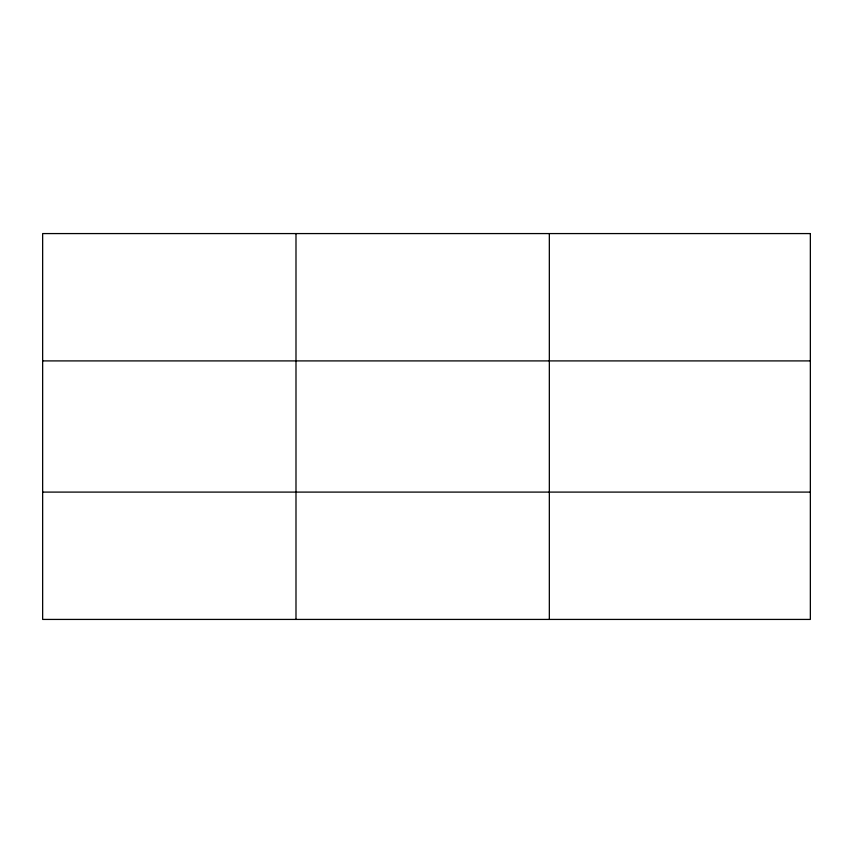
<?xml version="1.0" encoding="UTF-8"?>
<svg xmlns="http://www.w3.org/2000/svg" width="853" height="853" viewBox="0 0 853 853"><rect width="100%" height="100%" fill="white"/><g stroke="black" fill="none" stroke-linecap="round" stroke-linejoin="round"><path stroke-width="1.28" d="M295.991 619.427L295.991 233.573M549.332 619.427L549.332 233.573M42.65 360.904L810.35 360.904M42.65 492.096L810.35 492.096M810.35 233.573L810.35 619.427L42.65 619.427L42.65 233.573L810.35 233.573"/></g></svg>
